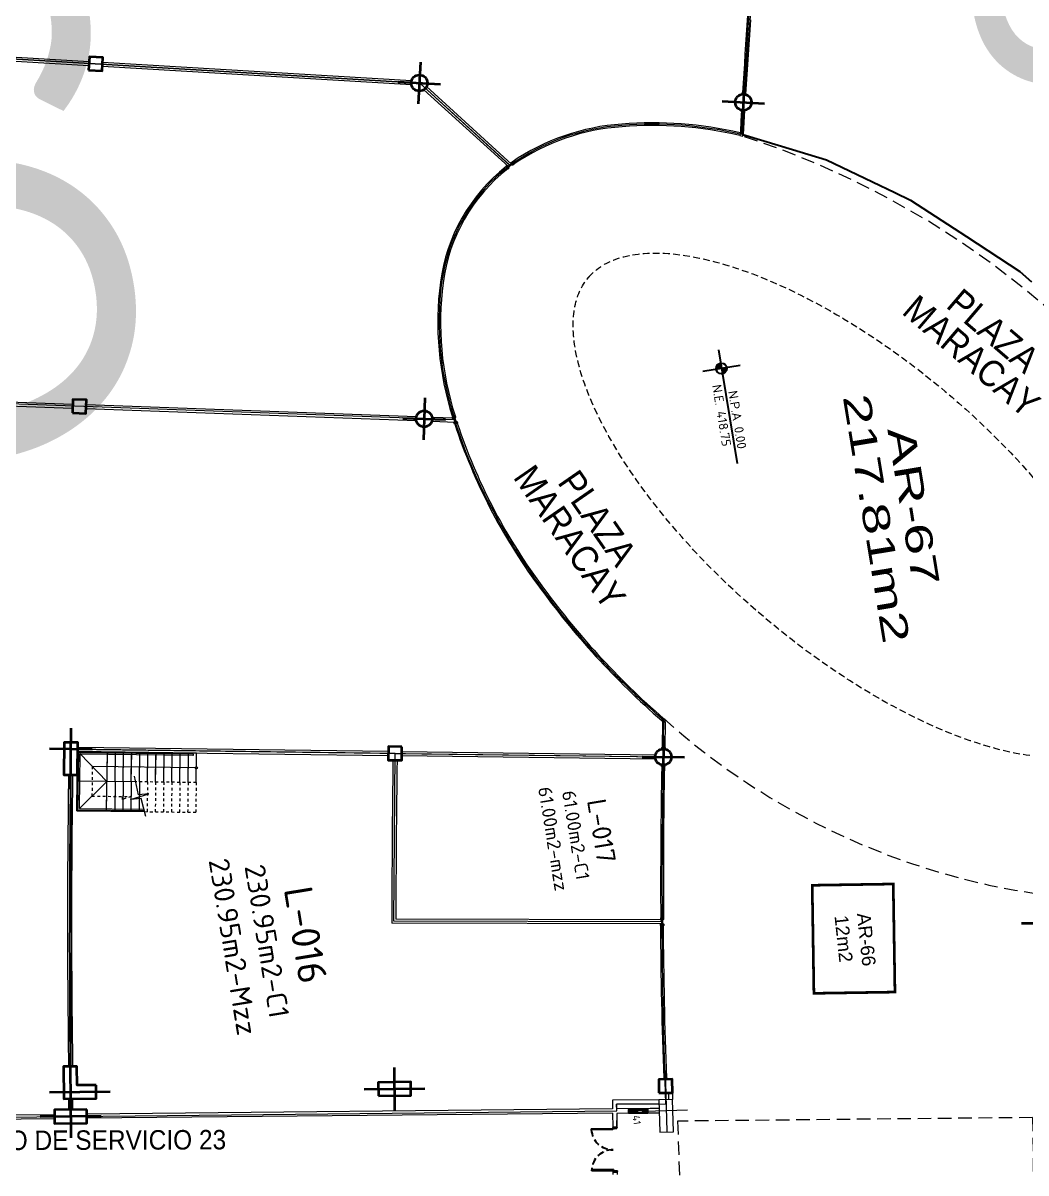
# Model space of a CAD drawing. Header units: metres. Extents: x 2 to 659295185, y -28 to 1124222152.
# Drawn here: x 655429.21 to 655466.34, y 1126497.24 to 1126539.81 of the extents above; entities that cross this region are included whole.
import ezdxf
from ezdxf.enums import TextEntityAlignment as Align

# ---------------------------------------------------------------- set-up
doc = ezdxf.new("R2010")
doc.units = ezdxf.units.M
doc.header["$MEASUREMENT"] = 0
for name, pattern in [('CCSM_C1_CUERPO CK$0$HIDDEN', [0.375, 0.25, -0.125]), ('CCSM_C1_CUERPO HP$0$CONTINUA', [0]), ('CCSM_C1_CUERPO QR$0$CONTINUA', [0]), ('CCSM_C1_CUERPO QR$0$HIDDEN', [0.375, 0.25, -0.125]), ('CCSM_XREF KIOSKOSE$0$DASHED2', [0.375, 0.25, -0.125]), ('CONTINUA', [0]), ('DASHDOT', [1, 0.5, -0.25, 0, -0.25]), ('DASHED', [0.75, 0.5, -0.25]), ('HIDDEN', [0.375, 0.25, -0.125])]:
    doc.linetypes.add(name, pattern=pattern)
doc.layers.get('0').update_dxf_attribs({"linetype": 'CONTINUOUS'})
for name, color, linetype in [('CCSM_C1_CUERPO BJ$0$A-LOCAL ID', 7, 'CONTINUOUS'), ('CCSM_C1_CUERPO BJ$0$ID_Nº LOCAL', 7, 'CONTINUOUS'), ('CCSM_C1_CUERPO CK$0$A-LOCAL ID', 7, 'CONTINUOUS'), ('CCSM_C1_CUERPO CK$0$ID_Nº LOCAL', 7, 'CONTINUOUS'), ('CCSM_C1_CUERPO CK$0$ID_RUBRO', 7, 'CONTINUOUS'), ('CCSM_C1_CUERPO HP$0$A-FRENTE DE LOCAL', 4, 'CONTINUOUS'), ('CCSM_C1_CUERPO HP$0$A-LOCAL ID', 7, 'CONTINUOUS'), ('CCSM_C1_CUERPO HP$0$A-MARCOS LOCALES', 4, 'CONTINUOUS'), ('CCSM_C1_CUERPO HP$0$A-PARED', 2, 'CCSM_C1_CUERPO HP$0$CONTINUA'), ('CCSM_C1_CUERPO HP$0$A-TEXTOS NIVELES', 7, 'CONTINUOUS'), ('CCSM_C1_CUERPO HP$0$ID_AREA EXACTA', 7, 'CONTINUOUS'), ('CCSM_C1_CUERPO HP$0$ID_Nº LOCAL', 7, 'CONTINUOUS'), ('CCSM_C1_CUERPO HP$0$ID_RUBRO', 7, 'CONTINUOUS'), ('CCSM_C1_CUERPO HP$0$ID_USO', 7, 'CONTINUOUS'), ('CCSM_C1_CUERPO QR$0$A-EQUIPOS', 9, 'CONTINUOUS'), ('CCSM_C1_CUERPO QR$0$A-PARED', 2, 'CCSM_C1_CUERPO QR$0$CONTINUA'), ('CCSM_C1_CUERPO QR$0$A-PUERTA', 5, 'CCSM_C1_CUERPO QR$0$CONTINUA'), ('CCSM_XREF KIOSKOSE$0$Kiosco General', 154, 'CONTINUOUS'), ('DIVISION EDIFICIOS', 5, 'CONTINUOUS')]:
    doc.layers.add(name, color=color, linetype=linetype)
doc.layers.add('CCSM_C1_CUERPO HP$0$A-AREAS COMERCIALES', color=151, linetype='CONTINUOUS', plot=False)
for name, color, linetype, lineweight in [('CCSM_C1_CUERPO QR$0$ENUMERACIÓN DE CAJETIN DE EXTINSIÓN', 8, 'CONTINUOUS', 0), ('CCSM_XREF ESTRUCTURA15$0$E-CA-COLUMNA', 2, 'CONTINUOUS', 35), ('CCSM_XREF ESTRUCTURA15$0$E-CP COLUMNAS', 2, 'CONTINUOUS', 35), ('CCSM_XREF ESTRUCTURA15$0$E-CQ-COLUMNA', 2, 'CONTINUOUS', 35), ('LOCALES ASIGNADOS', 41, 'DASHDOT', 0), ('NOMBRES LOCATARIOS', 7, 'CONTINUA', 0), ('XREF ESCALERAS', 252, 'CONTINUOUS', 0)]:
    doc.layers.add(name, color=color, linetype=linetype, lineweight=lineweight)
doc.styles.add('ARIAL', font='txt')
doc.styles.add('B', font='arial.ttf')
doc.styles.add('CCSM_C1_CUERPO BJ$0$ROMANS', font='romans__.ttf')
doc.styles.add('CCSM_C1_CUERPO BJ$0$sigo', font='arial.ttf', dxfattribs={"width": 0.9})
doc.styles.add('CCSM_C1_CUERPO CK$0$ROMANS', font='romans__.ttf')
doc.styles.add('CCSM_C1_CUERPO CK$0$sigo', font='arial.ttf', dxfattribs={"width": 0.9})
doc.styles.add('CCSM_C1_CUERPO HP$0$ROMANS', font='romans__.ttf')
doc.styles.add('CCSM_C1_CUERPO HP$0$Standard', font='txt_____.ttf')
doc.styles.add('CCSM_C1_CUERPO QR$0$ROMANS', font='romans__.ttf')
doc.styles.add('CCSM_XREF KIOSKOSE$0$Standard', font='txt')
doc.styles.get("Standard").update_dxf_attribs({"font": 'tahoma.ttf'})

# ---------------------------------------------------------------- blocks, each defined once
blk = doc.blocks.new('CCSM_C1_CUERPO HP$0$MARCO LOCAL-PARED')
for points in [[(655585.328, 1126575.539), (655585.378, 1126575.539), (655585.378, 1126575.439), (655585.328, 1126575.439)], [(655585.333, 1126575.534), (655585.373, 1126575.534), (655585.373, 1126575.444), (655585.333, 1126575.444)], [(655585.393, 1126575.539), (655585.393, 1126575.534), (655585.383, 1126575.534), (655585.383, 1126575.489), (655585.553, 1126575.489), (655585.553, 1126575.534), (655585.543, 1126575.534), (655585.543, 1126575.539), (655585.558, 1126575.539), (655585.558, 1126575.484), (655585.378, 1126575.484), (655585.378, 1126575.539)], [(655585.608, 1126575.539), (655585.558, 1126575.539), (655585.558, 1126575.439), (655585.608, 1126575.439)], [(655585.603, 1126575.534), (655585.563, 1126575.534), (655585.563, 1126575.444), (655585.603, 1126575.444)]]:
    blk.add_lwpolyline(points, close=True)
blk = doc.blocks.new('CCSM_C1_CUERPO HP$0$MARCO LOCAL-COLUMNA')
at = {"layer": 'CCSM_C1_CUERPO HP$0$A-MARCOS LOCALES'}
for points in [[(655585.123, 1126575.588), (655585.173, 1126575.588), (655585.173, 1126575.488), (655585.123, 1126575.488)], [(655585.128, 1126575.583), (655585.168, 1126575.583), (655585.168, 1126575.493), (655585.128, 1126575.493)]]:
    blk.add_lwpolyline(points, close=True, dxfattribs=at)
blk = doc.blocks.new('CCSM_XREF ESTRUCTURA15$0$CCSM_COLUM REDONDA')
at = {"color": 5}
for p, q in [((0, 0.774), (0, -0.774)), ((-0.789, 0), (0.789, 0))]:
    blk.add_line(p, q, dxfattribs=at)
blk.add_circle((0, 0), 0.3)
blk = doc.blocks.new('CCSM_XREF ESTRUCTURA15$0$CCSM_COLUMNA REC')
at = {"layer": 'CCSM_XREF ESTRUCTURA15$0$E-CA-COLUMNA'}
blk.add_lwpolyline([(-0.25, -0.25), (0.25, -0.25), (0.25, 0.25), (-0.25, 0.25)], close=True, dxfattribs=at)
blk = doc.blocks.new('CCSM_C1_CUERPO HP$0$nivel para plantas')
h = blk.add_hatch(color=251)
h.paths.add_polyline_path([(0.2, 0, 0.414214), (0, 0.2), (0, 0)])
h.paths.add_polyline_path([(0, 0), (-0.2, 0, 0.414214), (0, -0.2)])
at = {"color": 251}
blk.add_line((-0.7, 0), (3.56, 0), dxfattribs=at)
blk.add_lwpolyline([(0, 0.7), (0, 0), (0, -0.7)], dxfattribs=at)
blk.add_circle((0, 0), 0.2, dxfattribs=at)
at = {"char_height": 0.34, "attachment_point": 1, "style": 'CCSM_C1_CUERPO HP$0$Standard'}
for s, insert, width in [('{\\Fromans|c0;\\C7;N.P.A 0.00}', (0.877, 0.444), 2.70141), ('{\\Fromans|c0;N.E. 418.75}', (0.56, -0.104), 3.02544)]:
    blk.add_mtext(s, dxfattribs=dict(at, insert=insert, width=width))
blk = doc.blocks.new('CCSM_C1_CUERPO QR$0$P. Doble 180.15')
for p, q in [((-1.955, 0.8), (-1.915, 0.8)), ((-1.955, 0.8), (-1.955, 0)), ((-1.915, 0), (-1.915, 0.8)), ((-0.435, 0), (-0.435, 0.8)), ((-0.395, 0.8), (-0.435, 0.8)), ((-0.395, 0.8), (-0.395, 0)), ((-1.985, 0), (-1.96, 0)), ((-1.985, -0.015), (-1.985, 0)), ((-1.96, 0), (-1.96, -0.045)), ((-0.39, 0), (-0.39, -0.045)), ((-0.365, 0), (-0.39, 0)), ((-0.365, -0.015), (-0.365, 0)), ((-2, -0.015), (-1.985, -0.015)), ((-2, -0.015), (-2, -0.135)), ((-2, -0.135), (-1.985, -0.135)), ((-1.985, -0.135), (-1.985, -0.15)), ((-1.985, -0.15), (-1.96, -0.15)), ((-1.95, -0.045), (-1.96, -0.15)), ((-1.96, -0.045), (-1.95, -0.045)), ((-1.955, 0), (-1.915, 0)), ((-0.395, 0), (-0.435, 0)), ((-0.4, -0.045), (-0.39, -0.15)), ((-0.39, -0.045), (-0.4, -0.045)), ((-0.365, -0.15), (-0.39, -0.15)), ((-0.35, -0.015), (-0.365, -0.015)), ((-0.35, -0.135), (-0.365, -0.135)), ((-0.365, -0.135), (-0.365, -0.15)), ((-0.35, -0.015), (-0.35, -0.135))]:
    blk.add_line(p, q)
at = {"color": 8, "linetype": 'CCSM_C1_CUERPO QR$0$HIDDEN'}
for centre, radius, start, end in [((-1.955, 0.031), 0.77, 357.704, 86.9891), ((-0.376, -0.008), 0.81, 94.161, 179.4681)]:
    blk.add_arc(centre, radius, start, end, dxfattribs=at)
blk = doc.blocks.new('CCSM_C1_CUERPO QR$0$CAJA DE MANGUERA')
for points in [[(0.444, 0.073), (0.473, -0.106), (0.44, -0.111), (0.417, 0.034), (-0.406, -0.1), (-0.382, -0.246), (-0.415, -0.251), (-0.444, -0.073)], [(0.417, 0.034), (0.44, -0.111), (-0.382, -0.246), (-0.406, -0.1)], [(0.299, 0.008), (0.393, -0.108), (0.246, -0.132)], [(-0.378, -0.123), (-0.288, -0.201), (-0.303, -0.111), (-0.363, -0.214)]]:
    blk.add_lwpolyline(points, close=True)
for points in [[(-0.295, -0.156), (-0.019, -0.111), (-0.012, -0.152)], [(-0.248, -0.149), (-0.241, -0.193)], [(-0.196, -0.14), (-0.189, -0.185)], [(-0.151, -0.133), (-0.144, -0.177)], [(-0.107, -0.125), (-0.1, -0.17)], [(-0.062, -0.118), (-0.055, -0.163)]]:
    blk.add_lwpolyline(points)
blk = doc.blocks.new('CCSM_C1_CUERPO HP$0$IDENT LOCAL')
at = {"layer": 'CCSM_C1_CUERPO HP$0$ID_AREA EXACTA', "style": 'CCSM_C1_CUERPO HP$0$ROMANS'}
blk.add_attdef('AREA-EXACTA', text='', height=0.5, dxfattribs=at).set_placement((0, 1.245), align=Align.BOTTOM_CENTER)
at = {"layer": 'CCSM_C1_CUERPO HP$0$ID_Nº LOCAL', "style": 'CCSM_C1_CUERPO HP$0$ROMANS'}
blk.add_attdef('NºLOCAL', text='', height=0.7, dxfattribs=at).set_placement((0, 2.05), align=Align.BOTTOM_CENTER)
at = {"layer": 'CCSM_C1_CUERPO HP$0$ID_RUBRO', "style": 'CCSM_C1_CUERPO HP$0$ROMANS'}
blk.add_attdef('RUBRO', text='', height=0.35, dxfattribs=at).set_placement((0, 0.395), align=Align.BOTTOM_CENTER)
at = {"layer": 'CCSM_C1_CUERPO HP$0$ID_USO', "style": 'CCSM_C1_CUERPO HP$0$ROMANS'}
blk.add_attdef('USO', text='', height=0.35, dxfattribs=at).set_placement((0, -0.455), align=Align.BOTTOM_CENTER)
blk = doc.blocks.new('CCSM_XREF ESTRUCTURA15$0$COLUM REC 120x50 mid')
at = {"color": 5}
for p, q in [((0, 1.124), (0, -1.124)), ((-0.789, 0), (0.789, 0))]:
    blk.add_line(p, q, dxfattribs=at)
at = {"color": 2}
blk.add_lwpolyline([(-0.25, 0.6), (-0.25, -0.6), (0.25, -0.6), (0.25, 0.6)], close=True, dxfattribs=at)
blk = doc.blocks.new('CCSM_XREF ESTRUCTURA15$0$COLUM L 120x120')
at = {"color": 5}
for p, q in [((0, 1.095), (0, -0.482)), ((1.474, 0), (-0.774, 0))]:
    blk.add_line(p, q, dxfattribs=at)
blk.add_lwpolyline([(0.95, 0.25), (0.25, 0.25), (0.25, 0.95), (-0.25, 0.95), (-0.25, -0.25), (0.95, -0.25)], close=True)
blk = doc.blocks.new('CCSM_XREF ESTRUCTURA15$0$COL REC 120X50')
at = {"color": 5}
for p, q in [((0, -0.789), (0, 0.789)), ((-1.474, 0), (0.774, 0))]:
    blk.add_line(p, q, dxfattribs=at)
blk.add_lwpolyline([(-0.95, -0.25), (0.25, -0.25), (0.25, 0.25), (-0.95, 0.25)], close=True)
blk = doc.blocks.new('CCSM_C1_CUERPO CK$0$IDENT LOCAL')
at = {"style": 'CCSM_C1_CUERPO CK$0$ROMANS'}
for tag, height, p in [('AREA-EXACTA', 0.5, (0.869, 0.18)), ('NºLOCAL', 0.7, (1.954, 0.057)), ('RUBRO', 0.35, (0, 0)), ('USO', 0.35, (-0.839, -0.137))]:
    blk.add_attdef(tag, text='', height=height, rotation=279.3085, dxfattribs=at).set_placement(p, align=Align.BOTTOM_CENTER)
blk = doc.blocks.new('CCSM_C1_CUERPO BJ$0$IDENT LOCAL')
at = {"style": 'CCSM_C1_CUERPO BJ$0$ROMANS'}
for tag, height, p in [('AREA-EXACTA', 0.5, (0.587, 0.096)), ('NºLOCAL', 0.7, (1.17, 0.119)), ('RUBRO', 0.35, (0, 0)), ('USO', 0.35, (-0.587, -0.096))]:
    blk.add_attdef(tag, text='', height=height, rotation=279.3085, dxfattribs=at).set_placement(p, align=Align.BOTTOM_CENTER)
blk = doc.blocks.new('stairs')
at = {"layer": 'XREF ESCALERAS'}
for p, q in [((655586.147, 1126406.541), (655586.147, 1126404.035)), ((655586.147, 1126406.541), (655588.347, 1126406.541)), ((655586.147, 1126406.541), (655586.147, 1126404.035)), ((655586.147, 1126406.541), (655588.347, 1126406.541)), ((655586.187, 1126406.501), (655586.147, 1126406.541)), ((655586.187, 1126406.501), (655588.307, 1126406.501)), ((655586.187, 1126406.501), (655586.187, 1126404.035)), ((655586.237, 1126406.541), (655588.257, 1126406.541)), ((655586.237, 1126406.451), (655588.257, 1126406.451)), ((655586.237, 1126406.451), (655586.237, 1126404.057)), ((655587.247, 1126405.441), (655586.237, 1126406.451)), ((655587.247, 1126405.441), (655587.247, 1126406.541)), ((655587.247, 1126405.441), (655587.247, 1126406.541)), ((655587.247, 1126405.441), (655588.257, 1126406.451)), ((655588.257, 1126406.451), (655588.257, 1126402.274)), ((655588.307, 1126406.501), (655588.347, 1126406.541)), ((655588.307, 1126406.501), (655588.307, 1126402.275)), ((655588.347, 1126406.541), (655588.347, 1126402.141)), ((655588.347, 1126406.541), (655588.347, 1126402.141)), ((655587.797, 1126402.141), (655587.797, 1126405.991)), ((655586.147, 1126405.441), (655586.187, 1126405.441)), ((655586.147, 1126405.441), (655588.347, 1126405.441)), ((655586.237, 1126405.441), (655588.257, 1126405.441)), ((655587.247, 1126404.376), (655587.247, 1126405.441)), ((655587.247, 1126404.376), (655587.247, 1126405.441)), ((655588.307, 1126405.441), (655588.347, 1126405.441)), ((655586.187, 1126405.141), (655586.147, 1126405.141)), ((655587.247, 1126405.141), (655586.147, 1126405.141)), ((655587.247, 1126405.141), (655586.237, 1126405.141)), ((655587.247, 1126405.141), (655588.257, 1126405.141)), ((655587.247, 1126405.141), (655588.347, 1126405.141)), ((655588.307, 1126405.141), (655588.347, 1126405.141)), ((655586.187, 1126404.841), (655586.147, 1126404.841)), ((655587.247, 1126404.841), (655586.147, 1126404.841)), ((655587.247, 1126404.841), (655586.237, 1126404.841)), ((655587.247, 1126404.841), (655588.257, 1126404.841)), ((655587.247, 1126404.841), (655588.347, 1126404.841)), ((655588.307, 1126404.841), (655588.347, 1126404.841)), ((655586.187, 1126404.541), (655586.147, 1126404.541)), ((655587.247, 1126404.541), (655586.147, 1126404.541)), ((655586.187, 1126404.241), (655586.147, 1126404.241)), ((655587.247, 1126404.241), (655586.147, 1126404.241)), ((655587.247, 1126404.541), (655586.237, 1126404.541)), ((655587.247, 1126404.241), (655586.237, 1126404.241)), ((655587.247, 1126404.541), (655588.257, 1126404.541)), ((655587.247, 1126404.541), (655588.347, 1126404.541)), ((655587.247, 1126404.241), (655588.257, 1126404.241)), ((655587.247, 1126404.241), (655588.347, 1126404.241)), ((655588.307, 1126404.541), (655588.347, 1126404.541)), ((655588.307, 1126404.241), (655588.347, 1126404.241)), ((655587.247, 1126403.941), (655588.257, 1126403.941)), ((655587.247, 1126403.941), (655588.347, 1126403.941)), ((655588.307, 1126403.941), (655588.347, 1126403.941)), ((655587.247, 1126403.641), (655588.257, 1126403.641)), ((655587.247, 1126403.641), (655588.347, 1126403.641)), ((655587.247, 1126403.341), (655588.257, 1126403.341)), ((655587.247, 1126403.341), (655588.347, 1126403.341)), ((655588.307, 1126403.641), (655588.347, 1126403.641)), ((655588.307, 1126403.341), (655588.347, 1126403.341)), ((655587.247, 1126403.041), (655588.257, 1126403.041)), ((655587.247, 1126403.041), (655588.347, 1126403.041)), ((655588.307, 1126403.041), (655588.347, 1126403.041)), ((655587.247, 1126402.741), (655588.257, 1126402.741)), ((655587.247, 1126402.741), (655588.347, 1126402.741)), ((655587.247, 1126402.441), (655588.257, 1126402.441)), ((655587.247, 1126402.441), (655588.347, 1126402.441)), ((655588.307, 1126402.741), (655588.347, 1126402.741)), ((655588.307, 1126402.441), (655588.347, 1126402.441)), ((655587.247, 1126402.141), (655588.347, 1126402.141)), ((655587.247, 1126402.141), (655588.347, 1126402.141))]:
    blk.add_line(p, q, dxfattribs=at)
at = {"layer": 'XREF ESCALERAS', "linetype": 'CCSM_C1_CUERPO CK$0$HIDDEN', "ltscale": 0.02}
for p, q in [((655587.247, 1126402.141), (655587.247, 1126404.376)), ((655587.247, 1126402.141), (655587.247, 1126404.376)), ((655586.147, 1126404.035), (655586.147, 1126404.032)), ((655586.187, 1126403.941), (655586.147, 1126403.941)), ((655586.187, 1126404.035), (655586.187, 1126404.043)), ((655586.187, 1126403.641), (655586.147, 1126403.641)), ((655586.187, 1126403.341), (655586.147, 1126403.341)), ((655586.187, 1126403.041), (655586.147, 1126403.041)), ((655586.187, 1126402.741), (655586.147, 1126402.741)), ((655586.187, 1126402.441), (655586.147, 1126402.441))]:
    blk.add_line(p, q, dxfattribs=at)
at = {"layer": 'XREF ESCALERAS', "linetype": 'HIDDEN', "ltscale": 0.02}
for p, q in [((655586.147, 1126404.035), (655586.147, 1126402.141)), ((655587.247, 1126403.941), (655586.147, 1126403.941)), ((655587.247, 1126403.641), (655586.147, 1126403.641)), ((655587.247, 1126403.341), (655586.147, 1126403.341)), ((655587.247, 1126403.041), (655586.147, 1126403.041)), ((655587.247, 1126402.741), (655586.147, 1126402.741)), ((655587.247, 1126402.441), (655586.147, 1126402.441)), ((655587.247, 1126402.141), (655586.147, 1126402.141)), ((655587.247, 1126402.141), (655586.147, 1126402.141))]:
    blk.add_line(p, q, dxfattribs=at)
at = {"layer": 'XREF ESCALERAS', "linetype": 'CCSM_C1_CUERPO CK$0$HIDDEN', "ltscale": 0.02}
blk.add_lwpolyline([(655587.797, 1126405.991), (655586.697, 1126405.991), (655586.697, 1126404.541), (655586.585, 1126404.861), (655586.697, 1126404.862)], dxfattribs=at)
at = {"layer": 'XREF ESCALERAS'}
blk.add_lwpolyline([(655585.973, 1126403.983), (655586.636, 1126404.168), (655586.594, 1126404.565), (655586.802, 1126403.885), (655586.771, 1126404.266), (655587.451, 1126404.424)], dxfattribs=at)
blk.add_circle((655587.797, 1126402.141), 0.0379, dxfattribs=at)
blk.add_circle((655587.797, 1126402.141), 0.0379, dxfattribs=at)
blk.add_arc((655588.282, 1126402.276), 0.0251, 184.3725, 356.1588, dxfattribs=at)
blk = doc.blocks.new('sectoresd')
at = {"layer": 'DIVISION EDIFICIOS', "ltscale": 0.005, "insert": (655467.151, 1126545.318), "char_height": 10.3047, "width": 148.24864, "attachment_point": 5, "rotation": 279.3085, "style": 'B'}
blk.add_mtext('{\\fCentury Gothic|b0|i0|c0|p34;P}', dxfattribs=at)

msp = doc.modelspace()

# ---------------------------------------------------------------- hatches: boundary and pattern name
at = {"layer": 'LOCALES ASIGNADOS'}
h = msp.add_hatch(color=256, dxfattribs=at)
edge = h.paths.add_edge_path()
edge.add_line((655523.1959, 1126484.6977), (655511.4574, 1126482.7737))
edge.add_arc((492466.1192, 1099756.7687), 165221.2506, 9.306558127, 9.309002861, ccw=False)
edge.add_line((655512.5976, 1126475.8167), (655524.4397, 1126477.7575))
edge.add_arc((655211.3975, 1126425.2356), 317.4177, 9.524316, 10.79705)
h = msp.add_hatch(color=256, dxfattribs=at)
edge = h.paths.add_edge_path()
edge.add_arc((219491.1056, 1054914.3756), 441878.9229, 9.308049718, 9.309563548, ccw=False)
edge.add_line((655551.8097, 1126384.9626), (655564.5398, 1126387.0492))
edge.add_line((655564.5398, 1126387.0492), (655562.5867, 1126398.9652))
edge.add_line((655562.5867, 1126398.9652), (655552.3922, 1126397.2942))
edge.add_line((655552.3922, 1126397.2942), (655552.4569, 1126396.8995))
edge.add_line((655552.4569, 1126396.8995), (655549.9212, 1126396.4839))

# ---------------------------------------------------------------- linework, layer by layer
at = {"color": 43}
msp.add_lwpolyline([(655456.1249, 1126539.9291), (655455.9455, 1126537.1704), (655455.9025, 1126537.173), (655455.9021, 1126537.1717), (655455.9623, 1126537.1617), (655456.0222, 1126537.1368), (655456.078, 1126537.0948), (655456.1238, 1126537.0441), (655456.1551, 1126536.9866), (655456.1729, 1126536.9228), (655456.1761, 1126536.8559), (655456.165, 1126536.7877), (655456.1386, 1126536.7282), (655456.0988, 1126536.6715), (655456.0491, 1126536.6274), (655455.9884, 1126536.5956), (655455.9274, 1126536.5787), (655455.8595, 1126536.5744), (655455.9095, 1126536.5715), (655455.8623, 1126535.6764), (655457.2852, 1126535.2505), (655458.9571, 1126534.7492), (655460.6611, 1126533.9293), (655461.478, 1126533.5363), (655462.0601, 1126533.2562), (655464.1319, 1126531.905), (655466.1054, 1126530.6087), (655466.5388, 1126530.2306)], dxfattribs=at)
msp.add_lwpolyline([(655456.1249, 1126539.9291), (655455.9455, 1126537.1704), (655455.9025, 1126537.173), (655455.9021, 1126537.1717), (655455.9623, 1126537.1617), (655456.0222, 1126537.1368), (655456.078, 1126537.0948), (655456.1238, 1126537.0441), (655456.1551, 1126536.9866), (655456.1729, 1126536.9228), (655456.1761, 1126536.8559), (655456.165, 1126536.7877), (655456.1386, 1126536.7282), (655456.0988, 1126536.6715), (655456.0491, 1126536.6274), (655455.9884, 1126536.5956), (655455.9274, 1126536.5787), (655455.8595, 1126536.5744), (655455.9095, 1126536.5715), (655455.8623, 1126535.6764), (655457.2852, 1126535.2505), (655458.9571, 1126534.7492), (655460.6611, 1126533.9293), (655461.478, 1126533.5363), (655462.0601, 1126533.2562), (655464.1319, 1126531.905), (655466.1054, 1126530.6087), (655466.5388, 1126530.2306)], dxfattribs=at)
at = {"layer": 'CCSM_C1_CUERPO HP$0$A-AREAS COMERCIALES', "lineweight": 5}
for points in [[(655407.0297, 1126539.7732, -0.0110222), (655409.196, 1126566.2383), (655445.9309, 1126562.3406), (655445.3106, 1126556.1574), (655444.7636, 1126549.9712), (655456.7412, 1126548.9819, 0.0073484), (655455.8108, 1126535.6789, 0.0783457), (655451.3817, 1126536.0178, 0.1384603), (655447.2392, 1126534.54), (655443.8984, 1126537.5848), (655407.0297, 1126539.7732)], [(655447.2383, 1126534.5393, 0.2014585), (655444.7098, 1126530.2028, 0.1125285), (655445.1982, 1126525.1143), (655406.3849, 1126526.518, -0.005508), (655407.0297, 1126539.7732), (655443.8984, 1126537.5848), (655447.2383, 1126534.5393)], [(655445.1982, 1126525.1143), (655406.3849, 1126526.5183, 0.0142932), (655405.9845, 1126498.9037), (655408.4007, 1126498.9276), (655408.4037, 1126499.1073)], [(655408.4037, 1126499.1073), (655430.9783, 1126499.3332), (655430.9597, 1126501.1831, -0.0052791), (655430.9879, 1126512.927), (655452.9144, 1126512.6405), (655452.932, 1126513.9899, -0.0169877), (655451.3814, 1126515.4379, -0.0172321), (655449.964, 1126516.9552, -0.0321055), (655447.7948, 1126519.7875, -0.0260335), (655446.5539, 1126521.8701, -0.0478352), (655445.1982, 1126525.1144), (655406.3849, 1126526.5183)]]:
    msp.add_lwpolyline(points, format="xyb", dxfattribs=at)
for points in [[(655442.9396, 1126506.5624), (655442.9869, 1126512.7705), (655430.988, 1126512.927), (655430.9783, 1126499.3331), (655451.1875, 1126499.5372), (655451.1848, 1126499.7872), (655453.0047, 1126499.8056, -0.0057937), (655452.8694, 1126506.5399), (655442.9396, 1126506.5624)], [(655452.8694, 1126506.5399), (655442.9396, 1126506.5624), (655442.9869, 1126512.7705), (655452.9145, 1126512.6404, 0.0070038)]]:
    msp.add_lwpolyline(points, format="xyb", close=True, dxfattribs=at)
at = {"layer": 'CCSM_C1_CUERPO HP$0$A-FRENTE DE LOCAL', "lineweight": 5}
for points in [[(655456.6626, 1126548.6372, 0.0063522), (655455.8486, 1126537.2262, 0.0063524)], [(655456.7623, 1126548.629, 0.0063524), (655455.9485, 1126537.2203)], [(655455.8067, 1126536.5275, 0.006881), (655455.7662, 1126535.7502, 0.0068353)], [(655455.9065, 1126536.5216, 0.0069738), (655455.8658, 1126535.7362, 0.0003281)], [(655455.7566, 1126535.7429, 0.0771548), (655451.378, 1126536.0677, 0.1330199), (655447.3191, 1126534.6627)], [(655455.7421, 1126535.6436, 0.0773119), (655451.3854, 1126535.968, 0.1328622), (655447.3792, 1126534.5828, 0.1328622)], [(655447.0954, 1126534.4943, 0.1950883), (655444.6622, 1126530.209, 0.1094391), (655445.1091, 1126525.2334, 0.1094429)], [(655447.1555, 1126534.4144, 0.1949817), (655444.7613, 1126530.196, 0.1094532), (655445.2047, 1126525.2629, 0.1094486)], [(655445.1917, 1126524.9658, 0.0786693), (655448.2705, 1126519.0072, 0.0574066), (655452.8614, 1126513.9849, 0.0570617)], [(655452.8573, 1126512.293, 0.0064608), (655452.8185, 1126506.6795, 0.0064608)], [(655452.9573, 1126512.2911, 0.0064608), (655452.9185, 1126506.6802, 0.0063264)], [(655452.9395, 1126500.7547, -0.0074438), (655452.8204, 1126506.3995, -0.0071753)], [(655453.0395, 1126500.7557, -0.0074203), (655452.9204, 1126506.4002, -0.0071754)]]:
    msp.add_lwpolyline(points, format="xyb", dxfattribs=at)
for points in [[(655452.8814, 1126513.9405), (655452.869, 1126512.9859)], [(655452.9814, 1126513.9392), (655452.969, 1126512.9846)]]:
    msp.add_lwpolyline(points, dxfattribs=at)
for centre, radius, start, end in [((655465.5499, 1126531.7102), 21.3463, 198.33472, 216.32267), ((655472.3644, 1126536.4224), 29.6289, 215.85886, 229.00096)]:
    msp.add_arc(centre, radius, start, end, dxfattribs=at)
at = {"layer": 'CCSM_C1_CUERPO HP$0$A-MARCOS LOCALES', "lineweight": 5}
for points in [[(655455.7566, 1126535.7429), (655455.7421, 1126535.6436), (655455.8587, 1126535.6167), (655455.8658, 1126535.7362), (655455.7662, 1126535.7502)], [(655455.762, 1126535.7397), (655455.7486, 1126535.6481), (655455.8533, 1126535.6239), (655455.8597, 1126535.7312), (655455.7678, 1126535.7442)], [(655452.9823, 1126514.0124), (655452.927, 1126514.0604), (655452.8615, 1126513.9849), (655452.8814, 1126513.9405), (655452.9814, 1126513.9392), (655452.9823, 1126514.0124)], [(655452.9773, 1126514.0101), (655452.9275, 1126514.0534), (655452.8673, 1126513.984), (655452.8847, 1126513.9455), (655452.9765, 1126513.9443)]]:
    msp.add_lwpolyline(points, close=True, dxfattribs=at)
at = {"layer": 'CCSM_C1_CUERPO HP$0$A-PARED', "lineweight": 5}
for p, q in [((655452.8699, 1126506.4649), (655442.8645, 1126506.4832)), ((655452.8689, 1126506.6149), (655443.0148, 1126506.6329)), ((655452.8699, 1126506.4649), (655452.8689, 1126506.6149)), ((655452.8699, 1126506.4649), (655452.8689, 1126506.6149))]:
    msp.add_line(p, q, dxfattribs=at)
for points in [[(655407.1087, 1126539.6934), (655431.6517, 1126538.2366)], [(655407.1176, 1126539.8431), (655431.6605, 1126538.3864)], [(655432.1597, 1126538.3567), (655443.599, 1126537.6777)], [(655432.1508, 1126538.207), (655443.5902, 1126537.528)], [(655447.3002, 1126534.5858), (655444.1539, 1126537.4535)], [(655447.1782, 1126534.4941), (655444.0561, 1126537.3396)], [(655447.3002, 1126534.5858), (655447.1782, 1126534.4941)], [(655407.5629, 1126526.4007), (655431.0476, 1126525.5512)], [(655407.5683, 1126526.5506), (655431.053, 1126525.7011)], [(655431.5472, 1126525.5331), (655443.7688, 1126525.091)], [(655431.5527, 1126525.683), (655443.7742, 1126525.2409)], [(655444.3494, 1126525.07), (655445.2216, 1126525.0384)], [(655444.3548, 1126525.2199), (655445.1752, 1126525.1902)], [(655445.1752, 1126525.1902), (655445.2216, 1126525.0384)], [(655431.237, 1126512.8486), (655442.736, 1126512.6987)], [(655431.2389, 1126512.9985), (655442.7379, 1126512.8487)], [(655443.236, 1126512.6922), (655452.623, 1126512.5699)], [(655443.2379, 1126512.8422), (655452.6251, 1126512.7199)]]:
    msp.add_lwpolyline(points, dxfattribs=at)
at = {"layer": 'CCSM_C1_CUERPO HP$0$A-PARED', "lineweight": 5, "ltscale": 0.5}
for points in [[(655442.9085, 1126512.5215, 0.0029874), (655442.8645, 1126506.4832)], [(655443.0585, 1126512.5196, 0.0029133), (655443.0148, 1126506.6329, 0.0029133)], [(655430.9014, 1126511.9781, 0.007616), (655430.9014, 1126501.182, 0.007616)], [(655431.0514, 1126511.9758, 0.007616), (655431.0514, 1126501.1843, 0.007616)]]:
    msp.add_lwpolyline(points, format="xyb", dxfattribs=at)
for points in [[(655430.8968, 1126499.9823), (655430.9008, 1126499.5823)], [(655431.0467, 1126499.9838), (655431.0508, 1126499.5838)], [(655453.1006, 1126500.2076), (655453.1009, 1126499.9604)], [(655453.2506, 1126500.2078), (655453.2509, 1126499.9605)]]:
    msp.add_lwpolyline(points, dxfattribs=at)
at = {"layer": 'CCSM_C1_CUERPO QR$0$A-PARED', "lineweight": 5}
for p, q in [((655451.0364, 1126499.6109), (655431.578, 1126499.4142)), ((655451.1865, 1126499.6282), (655452.4278, 1126499.6407)), ((655452.3232, 1126499.5974), (655451.6332, 1126499.5905)), ((655451.6332, 1126499.5905), (655451.6346, 1126499.4517)), ((655452.3246, 1126499.4587), (655452.3232, 1126499.5974)), ((655430.3776, 1126499.3987), (655408.3191, 1126499.1775)), ((655451.6346, 1126499.4517), (655451.1884, 1126499.4463)), ((655452.4287, 1126499.4597), (655452.3246, 1126499.4587))]:
    msp.add_line(p, q, dxfattribs=at)
for points in [[(655452.7509, 1126499.953), (655451.0333, 1126499.9357), (655451.0364, 1126499.6109)], [(655452.7555, 1126499.803), (655451.1848, 1126499.7872), (655451.1865, 1126499.628)], [(655452.4278, 1126499.6407), (655452.7601, 1126499.6419), (655452.7658, 1126499.4614), (655452.4296, 1126499.4597), (655452.4296, 1126499.4597)], [(655430.3791, 1126499.2487), (655409.4766, 1126499.0395), (655409.4784, 1126498.8578), (655408.4785, 1126498.8478)], [(655451.0379, 1126499.4605), (655431.5795, 1126499.2642)], [(655451.0379, 1126499.4605), (655451.0438, 1126498.934), (655451.1938, 1126498.9359), (655451.1938, 1126498.9359)], [(655451.1884, 1126499.4463), (655451.1938, 1126498.9359), (655451.1906, 1126499.1872)], [(655451.0615, 1126497.1836), (655451.0605, 1126497.2844), (655451.2105, 1126497.2856), (655451.2113, 1126497.1843)]]:
    msp.add_lwpolyline(points, dxfattribs=at)
at = {"layer": 'CCSM_XREF ESTRUCTURA15$0$E-CQ-COLUMNA', "color": 5, "lineweight": 5}
for p, q in [((655452.9796, 1126501.0287), (655453.0476, 1126498.7824)), ((655452.2357, 1126499.5319), (655453.8127, 1126499.5796))]:
    msp.add_line(p, q, dxfattribs=at)
at = {"layer": 'CCSM_XREF ESTRUCTURA15$0$E-CQ-COLUMNA', "lineweight": 5}
msp.add_line((655453.2364, 1126500.2077), (655452.8021, 1126500.2033), dxfattribs=at)
msp.add_lwpolyline([(655452.7511, 1126499.9454), (655452.7874, 1126498.746), (655453.2872, 1126498.7611), (655453.2509, 1126499.9605)], close=True, dxfattribs=at)
msp.add_arc((655979.8279, 1126505.776), 536.8865, 180.571033, 180.578615, dxfattribs=at)
at = {"layer": 'CCSM_XREF KIOSKOSE$0$Kiosco General', "linetype": 'DASHED', "lineweight": 5}
msp.add_lwpolyline([(655455.8587, 1126535.6167, -0.1854466), (655473.9735, 1126520.977, -0.1803655)], format="xyb", dxfattribs=at)
at = {"layer": 'CCSM_XREF KIOSKOSE$0$Kiosco General', "linetype": 'DASHED', "lineweight": 5, "const_width": 0.1}
msp.add_lwpolyline([(655458.4874, 1126503.8912), (655458.4249, 1126507.8907), (655461.4245, 1126507.9375), (655461.487, 1126503.938)], close=True, dxfattribs=at)
at = {"layer": 'CCSM_XREF KIOSKOSE$0$Kiosco General', "linetype": 'DASHED', "lineweight": 5}
msp.add_lwpolyline([(655466.5804, 1126499.2927), (655453.4412, 1126499.16, 0.0259636), (655457.3898, 1126451.4826), (655469.209, 1126452.6997, -0.0227413), (655466.5807, 1126499.2927, 0.0569397)], format="xyb", close=True, dxfattribs=at)
msp.add_arc((655470.6055, 1126533.7676), 26.4746, 228.10593, 261.95416, dxfattribs=at)
at = {"layer": 'CCSM_XREF KIOSKOSE$0$Kiosco General', "linetype": 'CCSM_XREF KIOSKOSE$0$DASHED2', "lineweight": 5}
msp.add_open_spline([(655450.1448, 1126530.3908), (655449.8821, 1126530.0827), (655449.7062, 1126529.6966), (655449.5446, 1126528.7477), (655449.5626, 1126528.1857), (655449.8174, 1126526.926), (655450.0539, 1126526.2295), (655450.7359, 1126524.7564), (655451.1811, 1126523.9798), (655452.5814, 1126521.9159), (655453.6831, 1126520.608), (655456.1814, 1126518.1434), (655457.5769, 1126516.9876), (655460.4326, 1126515.0178), (655461.8917, 1126514.2047), (655464.6279, 1126513.0528), (655465.9042, 1126512.7159), (655467.6588, 1126512.5856), (655468.2585, 1126512.6406), (655469.2386, 1126512.9349), (655469.6182, 1126513.1703), (655470.1791, 1126513.7982), (655470.3656, 1126514.1958), (655470.5335, 1126515.1821), (655470.5107, 1126515.7699), (655470.2282, 1126517.09), (655469.9689, 1126517.821), (655469.2263, 1126519.3649), (655468.7432, 1126520.1778), (655467.2598, 1126522.289), (655466.1201, 1126523.6023), (655463.559, 1126526.0585), (655462.1386, 1126527.2006), (655459.254, 1126529.1236), (655457.7907, 1126529.9037), (655455.3179, 1126530.8772), (655454.2744, 1126531.1512), (655452.6263, 1126531.3313), (655451.9772, 1126531.2956), (655450.9166, 1126531.0188), (655450.5068, 1126530.782), (655450.1854, 1126530.4373), (655450.1648, 1126530.4143), (655450.1448, 1126530.3908)], degree=3, knots=[0, 0, 0, 0, 0.2498558, 0.2498558, 0.4997117, 0.4997117, 0.7495675, 0.7495675, 0.9994233, 0.9994233, 1.4026485, 1.4026485, 1.8058738, 1.8058738, 2.209099, 2.209099, 2.6123242, 2.6123242, 2.8720254, 2.8720254, 3.1317265, 3.1317265, 3.3914277, 3.3914277, 3.6511289, 3.6511289, 3.91083, 3.91083, 4.1705312, 4.1705312, 4.5765692, 4.5765692, 4.9826072, 4.9826072, 5.3886452, 5.3886452, 5.7212568, 5.7212568, 5.9926966, 5.9926966, 6.2641363, 6.2641363, 6.2831853, 6.2831853, 6.2831853, 6.2831853], dxfattribs=at)

# ---------------------------------------------------------------- block references
at = {"color": 0}
msp.add_blockref('sectoresd', (-1.7491, -4.253), dxfattribs=at)
at = {"layer": 'CCSM_C1_CUERPO BJ$0$A-LOCAL ID', "lineweight": 5}
ref = msp.add_blockref('CCSM_C1_CUERPO BJ$0$IDENT LOCAL', (655431.1801, 1126496.666), dxfattribs=dict(at, xscale=0.8999999999891694, yscale=0.8999999999891694, zscale=0.8999999999891694, rotation=0.1910638978795035))
ref.add_attrib('NºLOCAL', 'PASILLO DE SERVICIO 23', dxfattribs={"layer": 'CCSM_C1_CUERPO BJ$0$ID_Nº LOCAL', "height": 0.72, "rotation": 0.19106, "style": 'CCSM_C1_CUERPO BJ$0$sigo', "width": 0.9}).set_placement((655431.176, 1126497.881), align=Align.BOTTOM_CENTER)
at = {"layer": 'CCSM_C1_CUERPO CK$0$A-LOCAL ID', "lineweight": 5}
ref = msp.add_blockref('CCSM_C1_CUERPO CK$0$IDENT LOCAL', (655463.6249, 1126526.6533), dxfattribs=dict(at, xscale=0.7500000000443923, yscale=0.7500000000443923, zscale=0.7500000000443923, rotation=319.5078016770669))
ref.add_attrib('NºLOCAL', 'PLAZA', dxfattribs={"layer": 'CCSM_C1_CUERPO CK$0$ID_Nº LOCAL', "color": 0, "height": 0.975, "rotation": 319.5078, "style": 'CCSM_C1_CUERPO CK$0$sigo', "width": 0.9}).set_placement((655464.6233, 1126527.8226), align=Align.BOTTOM_CENTER)
ref.add_attrib('RUBRO', 'MARACAY', dxfattribs={"layer": 'CCSM_C1_CUERPO CK$0$ID_RUBRO', "height": 0.975, "rotation": 319.5078, "style": 'CCSM_C1_CUERPO CK$0$sigo', "width": 0.9}).set_placement((655463.8175, 1126526.8788), align=Align.BOTTOM_CENTER)
ref = msp.add_blockref('CCSM_C1_CUERPO CK$0$IDENT LOCAL', (655448.5714, 1126520.1651), dxfattribs=dict(at, xscale=0.7499999999429576, yscale=0.7499999999429576, zscale=0.7499999999429576, rotation=304.7103332171025))
ref.add_attrib('NºLOCAL', 'PLAZA', dxfattribs={"layer": 'CCSM_C1_CUERPO CK$0$ID_Nº LOCAL', "color": 0, "height": 0.975, "rotation": 304.71033, "style": 'CCSM_C1_CUERPO CK$0$sigo', "width": 0.9}).set_placement((655449.8353, 1126521.0406), align=Align.BOTTOM_CENTER)
ref.add_attrib('RUBRO', 'MARACAY', dxfattribs={"layer": 'CCSM_C1_CUERPO CK$0$ID_RUBRO', "height": 0.975, "rotation": 304.71033, "style": 'CCSM_C1_CUERPO CK$0$sigo', "width": 0.9}).set_placement((655448.8151, 1126520.3339), align=Align.BOTTOM_CENTER)
at = {"layer": 'CCSM_C1_CUERPO HP$0$A-LOCAL ID', "lineweight": 5}
ref = msp.add_blockref('CCSM_C1_CUERPO HP$0$IDENT LOCAL', (655448.0508, 1126509.4801), dxfattribs=dict(at, rotation=279.3085951751866))
ref.add_attrib('NºLOCAL', 'L-017', dxfattribs={"layer": 'CCSM_C1_CUERPO HP$0$ID_Nº LOCAL', "height": 0.7, "rotation": 279.3086, "style": 'CCSM_C1_CUERPO HP$0$ROMANS'}).set_placement((655450.0738, 1126509.8117), align=Align.BOTTOM_CENTER)
ref.add_attrib('RUBRO', '61.00m2-mzz', dxfattribs={"layer": 'CCSM_C1_CUERPO HP$0$ID_RUBRO', "height": 0.5, "rotation": 279.3086, "style": 'CCSM_C1_CUERPO HP$0$ROMANS'}).set_placement((655448.4409, 1126509.544), align=Align.BOTTOM_CENTER)
ref.add_attrib('AREA-EXACTA', '61.00m2-C1', dxfattribs={"layer": 'CCSM_C1_CUERPO HP$0$ID_AREA EXACTA', "height": 0.5, "rotation": 279.3086, "style": 'CCSM_C1_CUERPO HP$0$ROMANS'}).set_placement((655449.2797, 1126509.6815), align=Align.BOTTOM_CENTER)
ref = msp.add_blockref('CCSM_C1_CUERPO HP$0$IDENT LOCAL', (655435.8101, 1126505.4213), dxfattribs=dict(at, xscale=1.500000000031012, yscale=1.500000000031012, zscale=1.500000000031012, rotation=279.3085951729925))
ref.add_attrib('NºLOCAL', 'L-016', dxfattribs={"layer": 'CCSM_C1_CUERPO HP$0$ID_Nº LOCAL', "height": 1.05, "rotation": 279.3086, "style": 'CCSM_C1_CUERPO HP$0$ROMANS'}).set_placement((655438.8446, 1126505.9187), align=Align.BOTTOM_CENTER)
ref.add_attrib('RUBRO', '230.95m2-Mzz', dxfattribs={"layer": 'CCSM_C1_CUERPO HP$0$ID_RUBRO', "height": 0.75, "rotation": 279.3086, "style": 'CCSM_C1_CUERPO HP$0$ROMANS'}).set_placement((655436.3953, 1126505.5172), align=Align.BOTTOM_CENTER)
ref.add_attrib('AREA-EXACTA', '230.95m2-C1', dxfattribs={"layer": 'CCSM_C1_CUERPO HP$0$ID_AREA EXACTA', "height": 0.75, "rotation": 279.3086, "style": 'CCSM_C1_CUERPO HP$0$ROMANS'}).set_placement((655437.6535, 1126505.7235), align=Align.BOTTOM_CENTER)
at = {"layer": 'CCSM_C1_CUERPO HP$0$A-MARCOS LOCALES', "lineweight": 5}
for name, p, rotation in [('CCSM_C1_CUERPO HP$0$MARCO LOCAL-COLUMNA', (1741203.9633, 405346.8864), 86.6028498188101), ('CCSM_C1_CUERPO HP$0$MARCO LOCAL-COLUMNA', (1741203.9633, 405346.8864), 86.6028498188101), ('CCSM_C1_CUERPO HP$0$MARCO LOCAL-COLUMNA', (1741208.1596, 405352.614), 86.60318630280236), ('CCSM_C1_CUERPO HP$0$MARCO LOCAL-PARED', (809039.1078, -167827.9205), 36.96350829554383), ('CCSM_C1_CUERPO HP$0$MARCO LOCAL-PARED', (1925269.1799, 832396.4121), 107.1549042188392), ('CCSM_C1_CUERPO HP$0$MARCO LOCAL-COLUMNA', (1773391.9105, 456306.47), 89.25353178772095), ('CCSM_C1_CUERPO HP$0$MARCO LOCAL-COLUMNA', (1769072.2547, 449152.5312), 88.88620799182605), ('CCSM_C1_CUERPO HP$0$MARCO LOCAL-PARED', (1786457.6314, 478592.2968), 90.38937895505397), ('CCSM_C1_CUERPO HP$0$MARCO LOCAL-PARED', (1786457.6314, 478592.2968), 90.38937895505397), ('CCSM_C1_CUERPO HP$0$MARCO LOCAL-COLUMNA', (1788591.5429, 482325.7939), 90.57861425603284)]:
    msp.add_blockref(name, p, dxfattribs=dict(at, rotation=rotation))
at = {"layer": 'CCSM_C1_CUERPO HP$0$A-TEXTOS NIVELES', "lineweight": 5, "rotation": 279.3085951751866}
msp.add_blockref('CCSM_C1_CUERPO HP$0$nivel para plantas', (655455.0662, 1126527.0207), dxfattribs=at)
at = {"layer": 'CCSM_C1_CUERPO QR$0$A-EQUIPOS', "lineweight": 5, "xscale": 0.7667190466562788, "yscale": 0.7667190466562788, "zscale": 0.7667190466562788, "rotation": 351.2700790236661}
msp.add_blockref('CCSM_C1_CUERPO QR$0$CAJA DE MANGUERA', (655451.9782, 1126499.594), dxfattribs=at)
at = {"layer": 'CCSM_C1_CUERPO QR$0$A-PUERTA', "lineweight": 5, "rotation": 90.72433860417243}
msp.add_blockref('CCSM_C1_CUERPO QR$0$P. Doble 180.15', (655451.041, 1126499.284), dxfattribs=at)
at = {"layer": 'CCSM_XREF ESTRUCTURA15$0$E-CP COLUMNAS', "lineweight": 5}
for name, p, rotation in [('CCSM_XREF ESTRUCTURA15$0$CCSM_COLUMNA REC', (655431.9057, 1126538.2967), 356.6031864700525), ('CCSM_XREF ESTRUCTURA15$0$CCSM_COLUM REDONDA', (655443.8846, 1126537.5857), 356.6031864833693), ('CCSM_XREF ESTRUCTURA15$0$CCSM_COLUM REDONDA', (655455.8773, 1126536.8739), 356.603186496686), ('CCSM_XREF ESTRUCTURA15$0$CCSM_COLUMNA REC', (655431.3001, 1126525.6171), 357.9282929218289), ('CCSM_XREF ESTRUCTURA15$0$CCSM_COLUM REDONDA', (655444.0618, 1126525.1555), 357.9282930420535), ('CCSM_XREF ESTRUCTURA15$0$COL REC 120X50', (655430.988, 1126512.9269), 89.30282097826444), ('CCSM_XREF ESTRUCTURA15$0$CCSM_COLUM REDONDA', (655452.9145, 1126512.6409), 359.2535316810083), ('CCSM_XREF ESTRUCTURA15$0$CCSM_COLUMNA REC', (655442.9869, 1126512.7705), 179.2535317610428), ('CCSM_XREF ESTRUCTURA15$0$CCSM_COLUM REDONDA', (655466.9417, 1126506.475), 269.8493905201651), ('CCSM_XREF ESTRUCTURA15$0$COLUM L 120x120', (655430.9694, 1126500.233), 0.5786145961909355), ('CCSM_XREF ESTRUCTURA15$0$COLUM REC 120x50 mid', (655442.9688, 1126500.3542), 90.7395317853267), ('CCSM_XREF ESTRUCTURA15$0$CCSM_COLUMNA REC', (655452.9981, 1126500.4553), 0.5786146762281333)]:
    msp.add_blockref(name, p, dxfattribs=dict(at, rotation=rotation))
at = {"layer": 'CCSM_XREF ESTRUCTURA15$0$E-CQ-COLUMNA', "lineweight": 5, "rotation": 270.5786145895212}
msp.add_blockref('CCSM_XREF ESTRUCTURA15$0$COLUM REC 120x50 mid', (655430.9783, 1126499.3331), dxfattribs=at)
at = {"layer": 'XREF ESCALERAS', "rotation": 89.25338775449649}
msp.add_blockref('stairs', (1773199.5197, 456302.5513), dxfattribs=at)

# ---------------------------------------------------------------- texts
at = {"layer": 'CCSM_C1_CUERPO QR$0$ENUMERACIÓN DE CAJETIN DE EXTINSIÓN', "lineweight": 5, "insert": (655452.0333, 1126499.3974), "char_height": 0.26688, "width": 0.015658, "attachment_point": 1, "rotation": 279.17343, "style": 'CCSM_C1_CUERPO QR$0$ROMANS'}
msp.add_mtext('41', dxfattribs=at)
at = {"layer": 'CCSM_XREF KIOSKOSE$0$Kiosco General', "lineweight": 5, "style": 'ARIAL', "width": 1.5}
for s, p in [('217.81m2', (655459.5527, 1126525.983)), ('AR-67', (655461.204, 1126524.7706))]:
    msp.add_text(s, height=1, rotation=279.308, dxfattribs=at).set_placement(p)
at = {"layer": 'CCSM_XREF KIOSKOSE$0$Kiosco General', "lineweight": 5, "insert": (655460.5746, 1126506.8948), "char_height": 0.2, "width": 7.561207, "attachment_point": 1, "rotation": 276.06226, "style": 'CCSM_XREF KIOSKOSE$0$Standard'}
msp.add_mtext('\\pt2.6;{\\fArial|b0|i0|c0|p34;\\H2.5x;AR-66\\P12m2}', dxfattribs=at)
at = {"layer": 'NOMBRES LOCATARIOS', "insert": (655427.4305, 1126565.2787), "char_height": 12.05097, "attachment_point": 1, "rotation": 279.28131}
msp.add_mtext_dynamic_manual_height_columns('{\\fCalibri|b0|i0|c0|p34;\\C7;BECO}', width=10.120687, gutter_width=25, heights=[0], dxfattribs=at)

doc.saveas('drawing.dxf')
